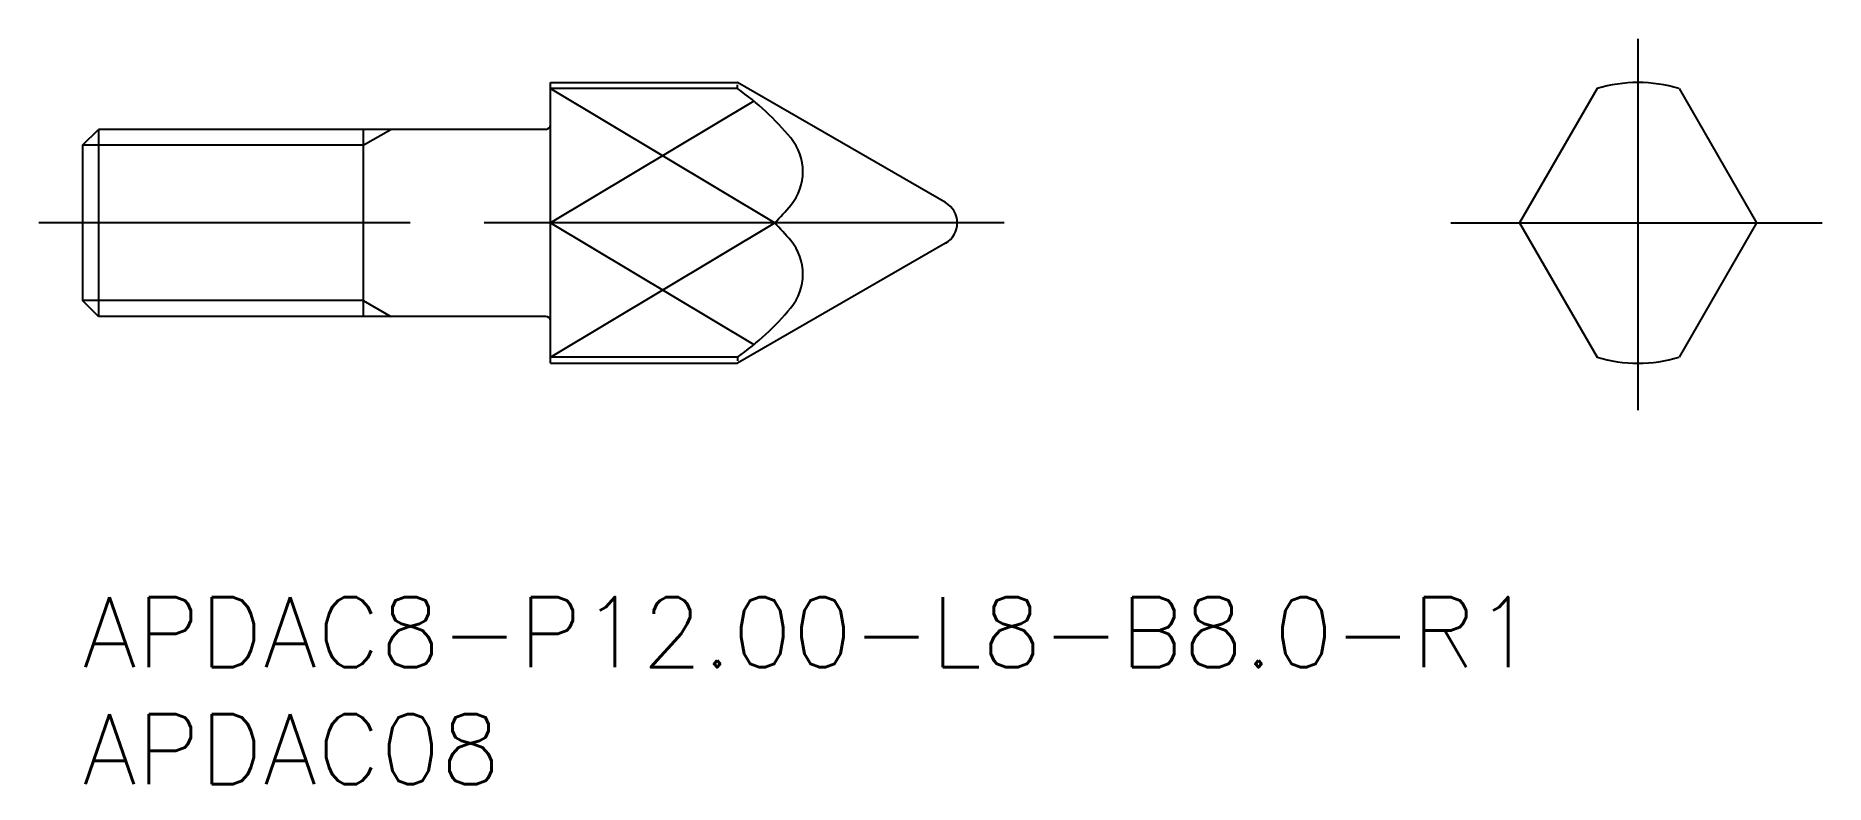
# Model space of a CAD drawing. Extents: x -2 to 74.5, y -8 to 24.
import ezdxf

# ---------------------------------------------------------------- set-up
doc = ezdxf.new("R2010")
doc.units = 0
doc.header["$LTSCALE"] = 0.5
doc.linetypes.add('CENTER', pattern=[50.8, 31.75, -6.35, 6.35, -6.35])
for name, color, linetype in [('MSM_CENTER', 1, 'CENTER'), ('MSM_CONTINUOUS', 7, 'CONTINUOUS'), ('MSM_NARROW', 5, 'CONTINUOUS'), ('MSM_PART_NUMBER', 7, 'CONTINUOUS')]:
    doc.layers.add(name, color=color, linetype=linetype)
doc.styles.get("Standard").update_dxf_attribs({"font": 'txt.shx', "height": 2, "bigfont": 'bigfont.shx'})

# ---------------------------------------------------------------- blocks, each defined once
blk = doc.blocks.new('*U14')
at = {"layer": 'MSM_PART_NUMBER'}
blk.add_text('APDAC8-P12.00-L8-B8.0-R1', height=3, dxfattribs=at).set_placement((0, -3))
blk = doc.blocks.new('*U15')
at = {"layer": 'MSM_PART_NUMBER'}
blk.add_text('APDAC08', height=3, dxfattribs=at).set_placement((0, -8))

msp = doc.modelspace()

# ---------------------------------------------------------------- linework, layer by layer
at = {"layer": 'MSM_CENTER'}
for p, q in [((66.499, 8), (66.499, 24)), ((39.4, 16), (-2, 16)), ((58.499, 16), (74.499, 16))]:
    msp.add_line(p, q, dxfattribs=at)
at = {"layer": 'MSM_CONTINUOUS'}
for p, q in [((20, 10), (20, 22)), ((20, 22), (28, 22)), ((28, 21.739), (20, 21.739)), ((36.892, 16.866), (28, 22)), ((64.749, 21.739), (61.436, 16)), ((68.249, 21.739), (71.563, 16)), ((0, 19.324), (0.676, 20)), ((19.8, 20), (0.676, 20)), ((0.676, 20), (0.676, 12)), ((12, 20), (12, 12)), ((0, 19.324), (0, 12.677)), ((29.593, 16), (20, 16)), ((61.436, 16), (64.749, 10.261)), ((71.563, 16), (68.249, 10.261)), ((36.892, 15.134), (28, 10)), ((0.676, 12), (0, 12.677)), ((19.8, 12), (0.676, 12)), ((28, 10.261), (20, 10.261)), ((20, 10), (28, 10))]:
    msp.add_line(p, q, dxfattribs=at)
for centre, radius, start, end in [((21.084, 11.987), 11.956, 39.73674, 54.65691), ((66.499, 16), 6, 73.04224, 106.95776), ((19.8, 20.2), 0.2, 270, 0), ((28.549, 18.193), 2.248, 320.26326, 39.73674), ((36.392, 16), 1, 300, 60), ((21.084, 24.398), 11.956, 315.37623, 320.26326), ((21.084, 7.602), 11.956, 39.73674, 44.62377), ((28.549, 13.807), 2.248, 320.26326, 39.73674), ((21.084, 20.013), 11.956, 305.34309, 320.26326), ((19.8, 11.8), 0.2, 0, 90), ((66.499, 16), 6, 253.04224, 286.95776)]:
    msp.add_arc(centre, radius, start, end, dxfattribs=at)
at = {"layer": 'MSM_NARROW'}
for p, q in [((20, 21.739), (29.593, 16)), ((28, 21.739), (28, 21.897)), ((28.699, 21.204), (20, 16)), ((12, 19.324), (13.172, 20)), ((12, 19.324), (0, 19.324)), ((20, 16), (28.699, 10.796)), ((20, 10.261), (29.593, 16)), ((12, 12.677), (0, 12.677)), ((12, 12.677), (13.172, 12)), ((28, 10.261), (28, 10.103))]:
    msp.add_line(p, q, dxfattribs=at)

# ---------------------------------------------------------------- block references
at = {"layer": 'MSM_CONTINUOUS'}
for name in ['*U14', '*U15']:
    msp.add_blockref(name, (0, 0), dxfattribs=at)

doc.saveas('drawing.dxf')
